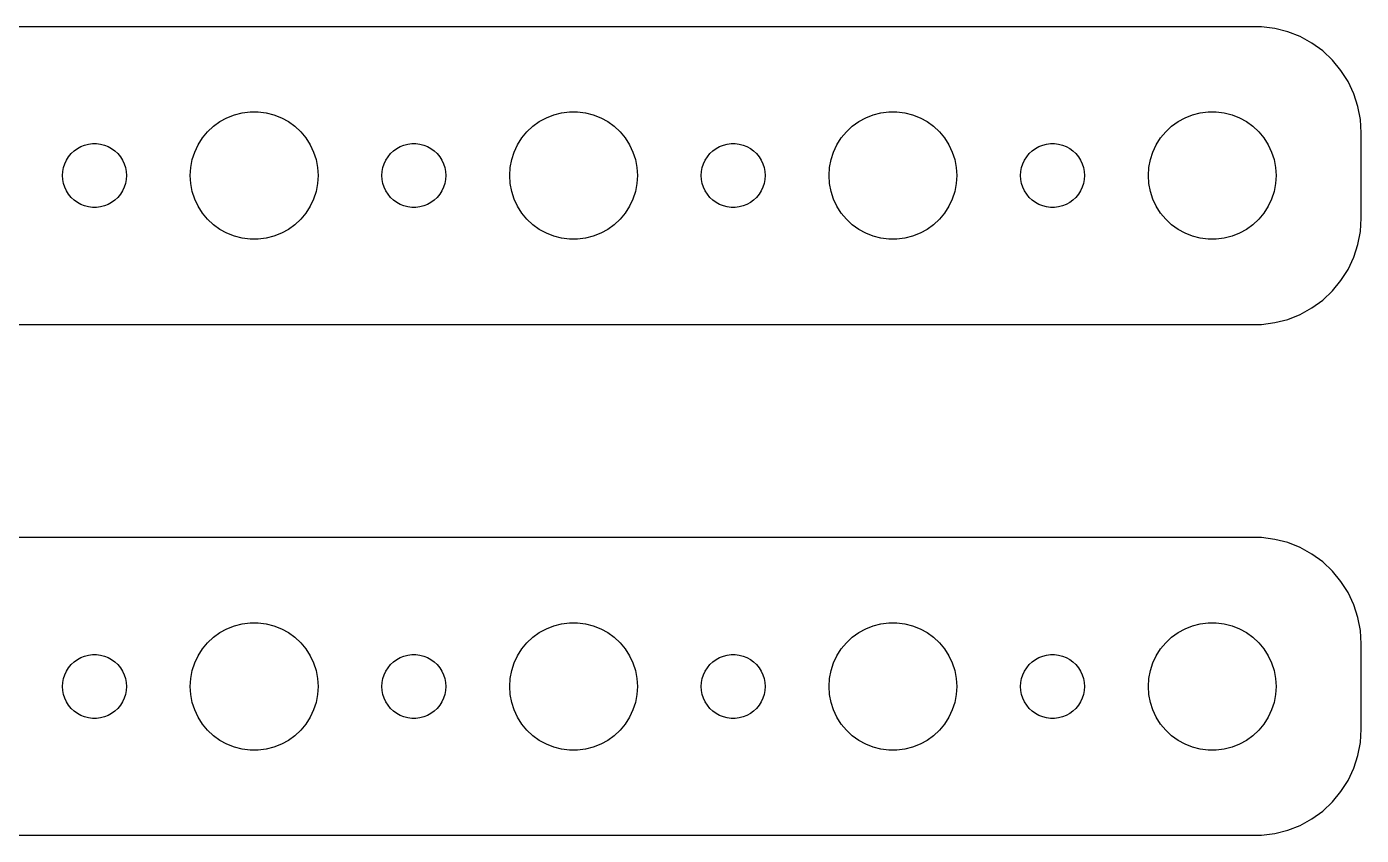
# Model space of a CAD drawing. Header units: metres. Extents: x -254 to 254, y 41 to 79.
# Drawn here: x 191.8 to 254.5, y 41 to 79 of the extents above; entities that cross this region are included whole.
import ezdxf

# ---------------------------------------------------------------- set-up
doc = ezdxf.new("R2010")
doc.units = ezdxf.units.M

msp = doc.modelspace()

# ---------------------------------------------------------------- linework, layer by layer
for p, q in [((249.814, 78.9901), (-249.814, 78.9901)), ((250.437, 78.9114), (249.814, 78.9901)), ((251.045, 78.7553), (250.437, 78.9114)), ((251.629, 78.5241), (251.045, 78.7553)), ((252.179, 78.2216), (251.629, 78.5241)), ((252.687, 77.8526), (252.179, 78.2216)), ((253.145, 77.4227), (252.687, 77.8526)), ((253.545, 76.9389), (253.145, 77.4227)), ((253.882, 76.4088), (253.545, 76.9389)), ((254.149, 75.8406), (253.882, 76.4088)), ((254.343, 75.2434), (254.149, 75.8406)), ((254.461, 74.6267), (254.343, 75.2434)), ((200.893, 74.533), (201.223, 74.7145)), ((201.223, 74.7145), (201.573, 74.8532)), ((201.573, 74.8532), (201.938, 74.9469)), ((201.938, 74.9469), (202.312, 74.9941)), ((202.312, 74.9941), (202.688, 74.9941)), ((202.688, 74.9941), (203.062, 74.9469)), ((203.062, 74.9469), (203.427, 74.8532)), ((203.427, 74.8532), (203.777, 74.7145)), ((203.777, 74.7145), (204.107, 74.533)), ((215.893, 74.533), (216.223, 74.7145)), ((216.223, 74.7145), (216.573, 74.8532)), ((216.573, 74.8532), (216.938, 74.9469)), ((216.938, 74.9469), (217.312, 74.9941)), ((217.312, 74.9941), (217.688, 74.9941)), ((217.688, 74.9941), (218.062, 74.9469)), ((218.062, 74.9469), (218.427, 74.8532)), ((218.427, 74.8532), (218.777, 74.7145)), ((218.777, 74.7145), (219.107, 74.533)), ((230.893, 74.533), (231.223, 74.7145)), ((231.223, 74.7145), (231.573, 74.8532)), ((231.573, 74.8532), (231.938, 74.9469)), ((231.938, 74.9469), (232.312, 74.9941)), ((232.312, 74.9941), (232.688, 74.9941)), ((232.688, 74.9941), (233.062, 74.9469)), ((233.062, 74.9469), (233.427, 74.8532)), ((233.427, 74.8532), (233.777, 74.7145)), ((233.777, 74.7145), (234.107, 74.533)), ((245.893, 74.533), (246.223, 74.7145)), ((246.223, 74.7145), (246.573, 74.8532)), ((246.573, 74.8532), (246.938, 74.9469)), ((246.938, 74.9469), (247.312, 74.9941)), ((247.312, 74.9941), (247.688, 74.9941)), ((247.688, 74.9941), (248.062, 74.9469)), ((248.062, 74.9469), (248.427, 74.8532)), ((248.427, 74.8532), (248.777, 74.7145)), ((248.777, 74.7145), (249.107, 74.533)), ((254.5, 74), (254.461, 74.6267)), ((200.073, 73.7634), (200.313, 74.0536)), ((200.313, 74.0536), (200.588, 74.3115)), ((200.588, 74.3115), (200.893, 74.533)), ((204.107, 74.533), (204.412, 74.3115)), ((204.412, 74.3115), (204.687, 74.0536)), ((204.687, 74.0536), (204.927, 73.7634)), ((215.073, 73.7634), (215.313, 74.0536)), ((215.313, 74.0536), (215.588, 74.3115)), ((215.588, 74.3115), (215.893, 74.533)), ((219.107, 74.533), (219.412, 74.3115)), ((219.412, 74.3115), (219.687, 74.0536)), ((219.687, 74.0536), (219.927, 73.7634)), ((230.073, 73.7634), (230.313, 74.0536)), ((230.313, 74.0536), (230.588, 74.3115)), ((230.588, 74.3115), (230.893, 74.533)), ((234.107, 74.533), (234.412, 74.3115)), ((234.412, 74.3115), (234.687, 74.0536)), ((234.687, 74.0536), (234.927, 73.7634)), ((245.073, 73.7634), (245.313, 74.0536)), ((245.313, 74.0536), (245.588, 74.3115)), ((245.588, 74.3115), (245.893, 74.533)), ((249.107, 74.533), (249.412, 74.3115)), ((249.412, 74.3115), (249.687, 74.0536)), ((249.687, 74.0536), (249.927, 73.7634)), ((254.5, 70), (254.5, 74)), ((194.196, 73.2665), (194.361, 73.3572)), ((194.361, 73.3572), (194.536, 73.4266)), ((194.536, 73.4266), (194.719, 73.4734)), ((194.719, 73.4734), (194.906, 73.497)), ((194.906, 73.497), (195.094, 73.497)), ((195.094, 73.497), (195.281, 73.4734)), ((195.281, 73.4734), (195.464, 73.4266)), ((195.464, 73.4266), (195.639, 73.3572)), ((195.639, 73.3572), (195.804, 73.2665)), ((199.711, 73.1044), (199.871, 73.4453)), ((199.871, 73.4453), (200.073, 73.7634)), ((204.927, 73.7634), (205.129, 73.4453)), ((205.129, 73.4453), (205.289, 73.1044)), ((209.196, 73.2665), (209.361, 73.3572)), ((209.361, 73.3572), (209.536, 73.4266)), ((209.536, 73.4266), (209.719, 73.4734)), ((209.719, 73.4734), (209.906, 73.497)), ((209.906, 73.497), (210.094, 73.497)), ((210.094, 73.497), (210.281, 73.4734)), ((210.281, 73.4734), (210.464, 73.4266)), ((210.464, 73.4266), (210.639, 73.3572)), ((210.639, 73.3572), (210.804, 73.2665)), ((214.711, 73.1044), (214.871, 73.4453)), ((214.871, 73.4453), (215.073, 73.7634)), ((219.927, 73.7634), (220.129, 73.4453)), ((220.129, 73.4453), (220.289, 73.1044)), ((224.196, 73.2665), (224.361, 73.3572)), ((224.361, 73.3572), (224.536, 73.4266)), ((224.536, 73.4266), (224.719, 73.4734)), ((224.719, 73.4734), (224.906, 73.497)), ((224.906, 73.497), (225.094, 73.497)), ((225.094, 73.497), (225.281, 73.4734)), ((225.281, 73.4734), (225.464, 73.4266)), ((225.464, 73.4266), (225.639, 73.3572)), ((225.639, 73.3572), (225.804, 73.2665)), ((229.711, 73.1044), (229.871, 73.4453)), ((229.871, 73.4453), (230.073, 73.7634)), ((234.927, 73.7634), (235.129, 73.4453)), ((235.129, 73.4453), (235.289, 73.1044)), ((239.196, 73.2665), (239.361, 73.3572)), ((239.361, 73.3572), (239.536, 73.4266)), ((239.536, 73.4266), (239.719, 73.4734)), ((239.719, 73.4734), (239.906, 73.497)), ((239.906, 73.497), (240.094, 73.497)), ((240.094, 73.497), (240.281, 73.4734)), ((240.281, 73.4734), (240.464, 73.4266)), ((240.464, 73.4266), (240.639, 73.3572)), ((240.639, 73.3572), (240.804, 73.2665)), ((244.711, 73.1044), (244.871, 73.4453)), ((244.871, 73.4453), (245.073, 73.7634)), ((249.927, 73.7634), (250.129, 73.4453)), ((250.129, 73.4453), (250.289, 73.1044)), ((193.605, 72.5522), (193.686, 72.7226)), ((193.686, 72.7226), (193.786, 72.8817)), ((193.786, 72.8817), (193.907, 73.0268)), ((193.907, 73.0268), (194.044, 73.1558)), ((194.044, 73.1558), (194.196, 73.2665)), ((195.804, 73.2665), (195.956, 73.1558)), ((195.956, 73.1558), (196.093, 73.0268)), ((196.093, 73.0268), (196.214, 72.8817)), ((196.214, 72.8817), (196.314, 72.7226)), ((196.314, 72.7226), (196.395, 72.5522)), ((199.524, 72.376), (199.594, 72.7461)), ((199.594, 72.7461), (199.711, 73.1044)), ((205.289, 73.1044), (205.406, 72.7461)), ((205.406, 72.7461), (205.476, 72.376)), ((208.605, 72.5522), (208.686, 72.7226)), ((208.686, 72.7226), (208.786, 72.8817)), ((208.786, 72.8817), (208.907, 73.0268)), ((208.907, 73.0268), (209.044, 73.1558)), ((209.044, 73.1558), (209.196, 73.2665)), ((210.804, 73.2665), (210.956, 73.1558)), ((210.956, 73.1558), (211.093, 73.0268)), ((211.093, 73.0268), (211.214, 72.8817)), ((211.214, 72.8817), (211.314, 72.7226)), ((211.314, 72.7226), (211.395, 72.5522)), ((214.524, 72.376), (214.594, 72.7461)), ((214.594, 72.7461), (214.711, 73.1044)), ((220.289, 73.1044), (220.406, 72.7461)), ((220.406, 72.7461), (220.476, 72.376)), ((223.605, 72.5522), (223.686, 72.7226)), ((223.686, 72.7226), (223.786, 72.8817)), ((223.786, 72.8817), (223.907, 73.0268)), ((223.907, 73.0268), (224.044, 73.1558)), ((224.044, 73.1558), (224.196, 73.2665)), ((225.804, 73.2665), (225.956, 73.1558)), ((225.956, 73.1558), (226.093, 73.0268)), ((226.093, 73.0268), (226.214, 72.8817)), ((226.214, 72.8817), (226.314, 72.7226)), ((226.314, 72.7226), (226.395, 72.5522)), ((229.524, 72.376), (229.594, 72.7461)), ((229.594, 72.7461), (229.711, 73.1044)), ((235.289, 73.1044), (235.406, 72.7461)), ((235.406, 72.7461), (235.476, 72.376)), ((238.605, 72.5522), (238.686, 72.7226)), ((238.686, 72.7226), (238.786, 72.8817)), ((238.786, 72.8817), (238.907, 73.0268)), ((238.907, 73.0268), (239.044, 73.1558)), ((239.044, 73.1558), (239.196, 73.2665)), ((240.804, 73.2665), (240.956, 73.1558)), ((240.956, 73.1558), (241.093, 73.0268)), ((241.093, 73.0268), (241.214, 72.8817)), ((241.214, 72.8817), (241.314, 72.7226)), ((241.314, 72.7226), (241.395, 72.5522)), ((244.524, 72.376), (244.594, 72.7461)), ((244.594, 72.7461), (244.711, 73.1044)), ((250.289, 73.1044), (250.406, 72.7461)), ((250.406, 72.7461), (250.476, 72.376)), ((193.5, 72), (193.512, 72.188)), ((193.512, 72.188), (193.547, 72.373)), ((193.547, 72.373), (193.605, 72.5522)), ((196.395, 72.5522), (196.453, 72.373)), ((196.453, 72.373), (196.488, 72.188)), ((196.488, 72.188), (196.5, 72)), ((199.5, 72), (199.524, 72.376)), ((205.476, 72.376), (205.5, 72)), ((208.5, 72), (208.512, 72.188)), ((208.512, 72.188), (208.547, 72.373)), ((208.547, 72.373), (208.605, 72.5522)), ((211.395, 72.5522), (211.453, 72.373)), ((211.453, 72.373), (211.488, 72.188)), ((211.488, 72.188), (211.5, 72)), ((214.5, 72), (214.524, 72.376)), ((220.476, 72.376), (220.5, 72)), ((223.5, 72), (223.512, 72.188)), ((223.512, 72.188), (223.547, 72.373)), ((223.547, 72.373), (223.605, 72.5522)), ((226.395, 72.5522), (226.453, 72.373)), ((226.453, 72.373), (226.488, 72.188)), ((226.488, 72.188), (226.5, 72)), ((229.5, 72), (229.524, 72.376)), ((235.476, 72.376), (235.5, 72)), ((238.5, 72), (238.512, 72.188)), ((238.512, 72.188), (238.547, 72.373)), ((238.547, 72.373), (238.605, 72.5522)), ((241.395, 72.5522), (241.453, 72.373)), ((241.453, 72.373), (241.488, 72.188)), ((241.488, 72.188), (241.5, 72)), ((244.5, 72), (244.524, 72.376)), ((250.476, 72.376), (250.5, 72)), ((193.512, 71.812), (193.5, 72)), ((193.547, 71.627), (193.512, 71.812)), ((193.605, 71.4478), (193.547, 71.627)), ((196.453, 71.627), (196.395, 71.4478)), ((196.488, 71.812), (196.453, 71.627)), ((196.5, 72), (196.488, 71.812)), ((199.524, 71.624), (199.5, 72)), ((199.594, 71.2539), (199.524, 71.624)), ((205.476, 71.624), (205.406, 71.2539)), ((205.5, 72), (205.476, 71.624)), ((208.512, 71.812), (208.5, 72)), ((208.547, 71.627), (208.512, 71.812)), ((208.605, 71.4478), (208.547, 71.627)), ((211.453, 71.627), (211.395, 71.4478)), ((211.488, 71.812), (211.453, 71.627)), ((211.5, 72), (211.488, 71.812)), ((214.524, 71.624), (214.5, 72)), ((214.594, 71.2539), (214.524, 71.624)), ((220.476, 71.624), (220.406, 71.2539)), ((220.5, 72), (220.476, 71.624)), ((223.512, 71.812), (223.5, 72)), ((223.547, 71.627), (223.512, 71.812)), ((223.605, 71.4478), (223.547, 71.627)), ((226.453, 71.627), (226.395, 71.4478)), ((226.488, 71.812), (226.453, 71.627)), ((226.5, 72), (226.488, 71.812)), ((229.524, 71.624), (229.5, 72)), ((229.594, 71.2539), (229.524, 71.624)), ((235.476, 71.624), (235.406, 71.2539)), ((235.5, 72), (235.476, 71.624)), ((238.512, 71.812), (238.5, 72)), ((238.547, 71.627), (238.512, 71.812)), ((238.605, 71.4478), (238.547, 71.627)), ((241.453, 71.627), (241.395, 71.4478)), ((241.488, 71.812), (241.453, 71.627)), ((241.5, 72), (241.488, 71.812)), ((244.524, 71.624), (244.5, 72)), ((244.594, 71.2539), (244.524, 71.624)), ((250.476, 71.624), (250.406, 71.2539)), ((250.5, 72), (250.476, 71.624)), ((193.686, 71.2774), (193.605, 71.4478)), ((193.786, 71.1183), (193.686, 71.2774)), ((193.907, 70.9732), (193.786, 71.1183)), ((194.044, 70.8442), (193.907, 70.9732)), ((194.196, 70.7335), (194.044, 70.8442)), ((195.956, 70.8442), (195.804, 70.7335)), ((196.093, 70.9732), (195.956, 70.8442)), ((196.214, 71.1183), (196.093, 70.9732)), ((196.314, 71.2774), (196.214, 71.1183)), ((196.395, 71.4478), (196.314, 71.2774)), ((199.711, 70.8956), (199.594, 71.2539)), ((199.871, 70.5547), (199.711, 70.8956)), ((205.289, 70.8956), (205.129, 70.5547)), ((205.406, 71.2539), (205.289, 70.8956)), ((208.686, 71.2774), (208.605, 71.4478)), ((208.786, 71.1183), (208.686, 71.2774)), ((208.907, 70.9732), (208.786, 71.1183)), ((209.044, 70.8442), (208.907, 70.9732)), ((209.196, 70.7335), (209.044, 70.8442)), ((210.956, 70.8442), (210.804, 70.7335)), ((211.093, 70.9732), (210.956, 70.8442)), ((211.214, 71.1183), (211.093, 70.9732)), ((211.314, 71.2774), (211.214, 71.1183)), ((211.395, 71.4478), (211.314, 71.2774)), ((214.711, 70.8956), (214.594, 71.2539)), ((214.871, 70.5547), (214.711, 70.8956)), ((220.289, 70.8956), (220.129, 70.5547)), ((220.406, 71.2539), (220.289, 70.8956)), ((223.686, 71.2774), (223.605, 71.4478)), ((223.786, 71.1183), (223.686, 71.2774)), ((223.907, 70.9732), (223.786, 71.1183)), ((224.044, 70.8442), (223.907, 70.9732)), ((224.196, 70.7335), (224.044, 70.8442)), ((225.956, 70.8442), (225.804, 70.7335)), ((226.093, 70.9732), (225.956, 70.8442)), ((226.214, 71.1183), (226.093, 70.9732)), ((226.314, 71.2774), (226.214, 71.1183)), ((226.395, 71.4478), (226.314, 71.2774)), ((229.711, 70.8956), (229.594, 71.2539)), ((229.871, 70.5547), (229.711, 70.8956)), ((235.289, 70.8956), (235.129, 70.5547)), ((235.406, 71.2539), (235.289, 70.8956)), ((238.686, 71.2774), (238.605, 71.4478)), ((238.786, 71.1183), (238.686, 71.2774)), ((238.907, 70.9732), (238.786, 71.1183)), ((239.044, 70.8442), (238.907, 70.9732)), ((239.196, 70.7335), (239.044, 70.8442)), ((240.956, 70.8442), (240.804, 70.7335)), ((241.093, 70.9732), (240.956, 70.8442)), ((241.214, 71.1183), (241.093, 70.9732)), ((241.314, 71.2774), (241.214, 71.1183)), ((241.395, 71.4478), (241.314, 71.2774)), ((244.711, 70.8956), (244.594, 71.2539)), ((244.871, 70.5547), (244.711, 70.8956)), ((250.289, 70.8956), (250.129, 70.5547)), ((250.406, 71.2539), (250.289, 70.8956)), ((194.361, 70.6428), (194.196, 70.7335)), ((194.536, 70.5734), (194.361, 70.6428)), ((194.719, 70.5266), (194.536, 70.5734)), ((194.906, 70.503), (194.719, 70.5266)), ((195.094, 70.503), (194.906, 70.503)), ((195.281, 70.5266), (195.094, 70.503)), ((195.464, 70.5734), (195.281, 70.5266)), ((195.639, 70.6428), (195.464, 70.5734)), ((195.804, 70.7335), (195.639, 70.6428)), ((200.073, 70.2366), (199.871, 70.5547)), ((200.313, 69.9464), (200.073, 70.2366)), ((204.927, 70.2366), (204.687, 69.9464)), ((205.129, 70.5547), (204.927, 70.2366)), ((209.361, 70.6428), (209.196, 70.7335)), ((209.536, 70.5734), (209.361, 70.6428)), ((209.719, 70.5266), (209.536, 70.5734)), ((209.906, 70.503), (209.719, 70.5266)), ((210.094, 70.503), (209.906, 70.503)), ((210.281, 70.5266), (210.094, 70.503)), ((210.464, 70.5734), (210.281, 70.5266)), ((210.639, 70.6428), (210.464, 70.5734)), ((210.804, 70.7335), (210.639, 70.6428)), ((215.073, 70.2366), (214.871, 70.5547)), ((215.313, 69.9464), (215.073, 70.2366)), ((219.927, 70.2366), (219.687, 69.9464)), ((220.129, 70.5547), (219.927, 70.2366)), ((224.361, 70.6428), (224.196, 70.7335)), ((224.536, 70.5734), (224.361, 70.6428)), ((224.719, 70.5266), (224.536, 70.5734)), ((224.906, 70.503), (224.719, 70.5266)), ((225.094, 70.503), (224.906, 70.503)), ((225.281, 70.5266), (225.094, 70.503)), ((225.464, 70.5734), (225.281, 70.5266)), ((225.639, 70.6428), (225.464, 70.5734)), ((225.804, 70.7335), (225.639, 70.6428)), ((230.073, 70.2366), (229.871, 70.5547)), ((230.313, 69.9464), (230.073, 70.2366)), ((234.927, 70.2366), (234.687, 69.9464)), ((235.129, 70.5547), (234.927, 70.2366)), ((239.361, 70.6428), (239.196, 70.7335)), ((239.536, 70.5734), (239.361, 70.6428)), ((239.719, 70.5266), (239.536, 70.5734)), ((239.906, 70.503), (239.719, 70.5266)), ((240.094, 70.503), (239.906, 70.503)), ((240.281, 70.5266), (240.094, 70.503)), ((240.464, 70.5734), (240.281, 70.5266)), ((240.639, 70.6428), (240.464, 70.5734)), ((240.804, 70.7335), (240.639, 70.6428)), ((245.073, 70.2366), (244.871, 70.5547)), ((245.313, 69.9464), (245.073, 70.2366)), ((249.927, 70.2366), (249.687, 69.9464)), ((250.129, 70.5547), (249.927, 70.2366)), ((200.588, 69.6885), (200.313, 69.9464)), ((200.893, 69.467), (200.588, 69.6885)), ((204.412, 69.6885), (204.107, 69.467)), ((204.687, 69.9464), (204.412, 69.6885)), ((215.588, 69.6885), (215.313, 69.9464)), ((215.893, 69.467), (215.588, 69.6885)), ((219.412, 69.6885), (219.107, 69.467)), ((219.687, 69.9464), (219.412, 69.6885)), ((230.588, 69.6885), (230.313, 69.9464)), ((230.893, 69.467), (230.588, 69.6885)), ((234.412, 69.6885), (234.107, 69.467)), ((234.687, 69.9464), (234.412, 69.6885)), ((245.588, 69.6885), (245.313, 69.9464)), ((245.893, 69.467), (245.588, 69.6885)), ((249.412, 69.6885), (249.107, 69.467)), ((249.687, 69.9464), (249.412, 69.6885)), ((254.461, 69.3733), (254.5, 70)), ((201.223, 69.2855), (200.893, 69.467)), ((201.573, 69.1468), (201.223, 69.2855)), ((201.938, 69.0531), (201.573, 69.1468)), ((202.312, 69.0059), (201.938, 69.0531)), ((202.688, 69.0059), (202.312, 69.0059)), ((203.062, 69.0531), (202.688, 69.0059)), ((203.427, 69.1468), (203.062, 69.0531)), ((203.777, 69.2855), (203.427, 69.1468)), ((204.107, 69.467), (203.777, 69.2855)), ((216.223, 69.2855), (215.893, 69.467)), ((216.573, 69.1468), (216.223, 69.2855)), ((216.938, 69.0531), (216.573, 69.1468)), ((217.312, 69.0059), (216.938, 69.0531)), ((217.688, 69.0059), (217.312, 69.0059)), ((218.062, 69.0531), (217.688, 69.0059)), ((218.427, 69.1468), (218.062, 69.0531)), ((218.777, 69.2855), (218.427, 69.1468)), ((219.107, 69.467), (218.777, 69.2855)), ((231.223, 69.2855), (230.893, 69.467)), ((231.573, 69.1468), (231.223, 69.2855)), ((231.938, 69.0531), (231.573, 69.1468)), ((232.312, 69.0059), (231.938, 69.0531)), ((232.688, 69.0059), (232.312, 69.0059)), ((233.062, 69.0531), (232.688, 69.0059)), ((233.427, 69.1468), (233.062, 69.0531)), ((233.777, 69.2855), (233.427, 69.1468)), ((234.107, 69.467), (233.777, 69.2855)), ((246.223, 69.2855), (245.893, 69.467)), ((246.573, 69.1468), (246.223, 69.2855)), ((246.938, 69.0531), (246.573, 69.1468)), ((247.312, 69.0059), (246.938, 69.0531)), ((247.688, 69.0059), (247.312, 69.0059)), ((248.062, 69.0531), (247.688, 69.0059)), ((248.427, 69.1468), (248.062, 69.0531)), ((248.777, 69.2855), (248.427, 69.1468)), ((249.107, 69.467), (248.777, 69.2855)), ((254.343, 68.7566), (254.461, 69.3733)), ((254.149, 68.1594), (254.343, 68.7566)), ((253.882, 67.5912), (254.149, 68.1594)), ((253.545, 67.0611), (253.882, 67.5912)), ((252.687, 66.1474), (253.145, 66.5773)), ((253.145, 66.5773), (253.545, 67.0611)), ((252.179, 65.7784), (252.687, 66.1474)), ((250.437, 65.0886), (251.045, 65.2447)), ((251.045, 65.2447), (251.629, 65.4759)), ((251.629, 65.4759), (252.179, 65.7784)), ((-249.814, 65.0099), (249.814, 65.0099)), ((249.814, 65.0099), (250.437, 65.0886)), ((249.814, 54.9901), (-249.814, 54.9901)), ((250.437, 54.9114), (249.814, 54.9901)), ((251.045, 54.7553), (250.437, 54.9114)), ((251.629, 54.5241), (251.045, 54.7553)), ((252.179, 54.2216), (251.629, 54.5241)), ((252.687, 53.8526), (252.179, 54.2216)), ((253.145, 53.4227), (252.687, 53.8526)), ((253.545, 52.9389), (253.145, 53.4227)), ((253.882, 52.4088), (253.545, 52.9389)), ((254.149, 51.8406), (253.882, 52.4088)), ((254.343, 51.2434), (254.149, 51.8406)), ((201.223, 50.7145), (201.573, 50.8532)), ((201.573, 50.8532), (201.938, 50.9469)), ((201.938, 50.9469), (202.312, 50.9941)), ((202.312, 50.9941), (202.688, 50.9941)), ((202.688, 50.9941), (203.062, 50.9469)), ((203.062, 50.9469), (203.427, 50.8532)), ((203.427, 50.8532), (203.777, 50.7145)), ((216.223, 50.7145), (216.573, 50.8532)), ((216.573, 50.8532), (216.938, 50.9469)), ((216.938, 50.9469), (217.312, 50.9941)), ((217.312, 50.9941), (217.688, 50.9941)), ((217.688, 50.9941), (218.062, 50.9469)), ((218.062, 50.9469), (218.427, 50.8532)), ((218.427, 50.8532), (218.777, 50.7145)), ((231.223, 50.7145), (231.573, 50.8532)), ((231.573, 50.8532), (231.938, 50.9469)), ((231.938, 50.9469), (232.312, 50.9941)), ((232.312, 50.9941), (232.688, 50.9941)), ((232.688, 50.9941), (233.062, 50.9469)), ((233.062, 50.9469), (233.427, 50.8532)), ((233.427, 50.8532), (233.777, 50.7145)), ((246.223, 50.7145), (246.573, 50.8532)), ((246.573, 50.8532), (246.938, 50.9469)), ((246.938, 50.9469), (247.312, 50.9941)), ((247.312, 50.9941), (247.688, 50.9941)), ((247.688, 50.9941), (248.062, 50.9469)), ((248.062, 50.9469), (248.427, 50.8532)), ((248.427, 50.8532), (248.777, 50.7145)), ((254.461, 50.6267), (254.343, 51.2434)), ((200.313, 50.0536), (200.588, 50.3115)), ((200.588, 50.3115), (200.893, 50.533)), ((200.893, 50.533), (201.223, 50.7145)), ((203.777, 50.7145), (204.107, 50.533)), ((204.107, 50.533), (204.412, 50.3115)), ((204.412, 50.3115), (204.687, 50.0536)), ((215.313, 50.0536), (215.588, 50.3115)), ((215.588, 50.3115), (215.893, 50.533)), ((215.893, 50.533), (216.223, 50.7145)), ((218.777, 50.7145), (219.107, 50.533)), ((219.107, 50.533), (219.412, 50.3115)), ((219.412, 50.3115), (219.687, 50.0536)), ((230.313, 50.0536), (230.588, 50.3115)), ((230.588, 50.3115), (230.893, 50.533)), ((230.893, 50.533), (231.223, 50.7145)), ((233.777, 50.7145), (234.107, 50.533)), ((234.107, 50.533), (234.412, 50.3115)), ((234.412, 50.3115), (234.687, 50.0536)), ((245.313, 50.0536), (245.588, 50.3115)), ((245.588, 50.3115), (245.893, 50.533)), ((245.893, 50.533), (246.223, 50.7145)), ((248.777, 50.7145), (249.107, 50.533)), ((249.107, 50.533), (249.412, 50.3115)), ((249.412, 50.3115), (249.687, 50.0536)), ((254.5, 50), (254.461, 50.6267)), ((199.871, 49.4453), (200.073, 49.7634)), ((200.073, 49.7634), (200.313, 50.0536)), ((204.687, 50.0536), (204.927, 49.7634)), ((204.927, 49.7634), (205.129, 49.4453)), ((214.871, 49.4453), (215.073, 49.7634)), ((215.073, 49.7634), (215.313, 50.0536)), ((219.687, 50.0536), (219.927, 49.7634)), ((219.927, 49.7634), (220.129, 49.4453)), ((229.871, 49.4453), (230.073, 49.7634)), ((230.073, 49.7634), (230.313, 50.0536)), ((234.687, 50.0536), (234.927, 49.7634)), ((234.927, 49.7634), (235.129, 49.4453)), ((244.871, 49.4453), (245.073, 49.7634)), ((245.073, 49.7634), (245.313, 50.0536)), ((249.687, 50.0536), (249.927, 49.7634)), ((249.927, 49.7634), (250.129, 49.4453)), ((254.5, 46), (254.5, 50)), ((193.786, 48.8817), (193.907, 49.0268)), ((193.907, 49.0268), (194.044, 49.1558)), ((194.044, 49.1558), (194.196, 49.2665)), ((194.196, 49.2665), (194.361, 49.3572)), ((194.361, 49.3572), (194.536, 49.4266)), ((194.536, 49.4266), (194.719, 49.4734)), ((194.719, 49.4734), (194.906, 49.497)), ((194.906, 49.497), (195.094, 49.497)), ((195.094, 49.497), (195.281, 49.4734)), ((195.281, 49.4734), (195.464, 49.4266)), ((195.464, 49.4266), (195.639, 49.3572)), ((195.639, 49.3572), (195.804, 49.2665)), ((195.804, 49.2665), (195.956, 49.1558)), ((195.956, 49.1558), (196.093, 49.0268)), ((196.093, 49.0268), (196.214, 48.8817)), ((199.594, 48.7461), (199.711, 49.1044)), ((199.711, 49.1044), (199.871, 49.4453)), ((205.129, 49.4453), (205.289, 49.1044)), ((205.289, 49.1044), (205.406, 48.7461)), ((208.786, 48.8817), (208.907, 49.0268)), ((208.907, 49.0268), (209.044, 49.1558)), ((209.044, 49.1558), (209.196, 49.2665)), ((209.196, 49.2665), (209.361, 49.3572)), ((209.361, 49.3572), (209.536, 49.4266)), ((209.536, 49.4266), (209.719, 49.4734)), ((209.719, 49.4734), (209.906, 49.497)), ((209.906, 49.497), (210.094, 49.497)), ((210.094, 49.497), (210.281, 49.4734)), ((210.281, 49.4734), (210.464, 49.4266)), ((210.464, 49.4266), (210.639, 49.3572)), ((210.639, 49.3572), (210.804, 49.2665)), ((210.804, 49.2665), (210.956, 49.1558)), ((210.956, 49.1558), (211.093, 49.0268)), ((211.093, 49.0268), (211.214, 48.8817)), ((214.594, 48.7461), (214.711, 49.1044)), ((214.711, 49.1044), (214.871, 49.4453)), ((220.129, 49.4453), (220.289, 49.1044)), ((220.289, 49.1044), (220.406, 48.7461)), ((223.786, 48.8817), (223.907, 49.0268)), ((223.907, 49.0268), (224.044, 49.1558)), ((224.044, 49.1558), (224.196, 49.2665)), ((224.196, 49.2665), (224.361, 49.3572)), ((224.361, 49.3572), (224.536, 49.4266)), ((224.536, 49.4266), (224.719, 49.4734)), ((224.719, 49.4734), (224.906, 49.497)), ((224.906, 49.497), (225.094, 49.497)), ((225.094, 49.497), (225.281, 49.4734)), ((225.281, 49.4734), (225.464, 49.4266)), ((225.464, 49.4266), (225.639, 49.3572)), ((225.639, 49.3572), (225.804, 49.2665)), ((225.804, 49.2665), (225.956, 49.1558)), ((225.956, 49.1558), (226.093, 49.0268)), ((226.093, 49.0268), (226.214, 48.8817)), ((229.594, 48.7461), (229.711, 49.1044)), ((229.711, 49.1044), (229.871, 49.4453)), ((235.129, 49.4453), (235.289, 49.1044)), ((235.289, 49.1044), (235.406, 48.7461)), ((238.786, 48.8817), (238.907, 49.0268)), ((238.907, 49.0268), (239.044, 49.1558)), ((239.044, 49.1558), (239.196, 49.2665)), ((239.196, 49.2665), (239.361, 49.3572)), ((239.361, 49.3572), (239.536, 49.4266)), ((239.536, 49.4266), (239.719, 49.4734)), ((239.719, 49.4734), (239.906, 49.497)), ((239.906, 49.497), (240.094, 49.497)), ((240.094, 49.497), (240.281, 49.4734)), ((240.281, 49.4734), (240.464, 49.4266)), ((240.464, 49.4266), (240.639, 49.3572)), ((240.639, 49.3572), (240.804, 49.2665)), ((240.804, 49.2665), (240.956, 49.1558)), ((240.956, 49.1558), (241.093, 49.0268)), ((241.093, 49.0268), (241.214, 48.8817)), ((244.594, 48.7461), (244.711, 49.1044)), ((244.711, 49.1044), (244.871, 49.4453)), ((250.129, 49.4453), (250.289, 49.1044)), ((250.289, 49.1044), (250.406, 48.7461)), ((193.512, 48.188), (193.547, 48.373)), ((193.547, 48.373), (193.605, 48.5522)), ((193.605, 48.5522), (193.686, 48.7226)), ((193.686, 48.7226), (193.786, 48.8817)), ((196.214, 48.8817), (196.314, 48.7226)), ((196.314, 48.7226), (196.395, 48.5522)), ((196.395, 48.5522), (196.453, 48.373)), ((196.453, 48.373), (196.488, 48.188)), ((199.5, 48), (199.524, 48.376)), ((199.524, 48.376), (199.594, 48.7461)), ((205.406, 48.7461), (205.476, 48.376)), ((205.476, 48.376), (205.5, 48)), ((208.512, 48.188), (208.547, 48.373)), ((208.547, 48.373), (208.605, 48.5522)), ((208.605, 48.5522), (208.686, 48.7226)), ((208.686, 48.7226), (208.786, 48.8817)), ((211.214, 48.8817), (211.314, 48.7226)), ((211.314, 48.7226), (211.395, 48.5522)), ((211.395, 48.5522), (211.453, 48.373)), ((211.453, 48.373), (211.488, 48.188)), ((214.5, 48), (214.524, 48.376)), ((214.524, 48.376), (214.594, 48.7461)), ((220.406, 48.7461), (220.476, 48.376)), ((220.476, 48.376), (220.5, 48)), ((223.512, 48.188), (223.547, 48.373)), ((223.547, 48.373), (223.605, 48.5522)), ((223.605, 48.5522), (223.686, 48.7226)), ((223.686, 48.7226), (223.786, 48.8817)), ((226.214, 48.8817), (226.314, 48.7226)), ((226.314, 48.7226), (226.395, 48.5522)), ((226.395, 48.5522), (226.453, 48.373)), ((226.453, 48.373), (226.488, 48.188)), ((229.5, 48), (229.524, 48.376)), ((229.524, 48.376), (229.594, 48.7461)), ((235.406, 48.7461), (235.476, 48.376)), ((235.476, 48.376), (235.5, 48)), ((238.512, 48.188), (238.547, 48.373)), ((238.547, 48.373), (238.605, 48.5522)), ((238.605, 48.5522), (238.686, 48.7226)), ((238.686, 48.7226), (238.786, 48.8817)), ((241.214, 48.8817), (241.314, 48.7226)), ((241.314, 48.7226), (241.395, 48.5522)), ((241.395, 48.5522), (241.453, 48.373)), ((241.453, 48.373), (241.488, 48.188)), ((244.5, 48), (244.524, 48.376)), ((244.524, 48.376), (244.594, 48.7461)), ((250.406, 48.7461), (250.476, 48.376)), ((250.476, 48.376), (250.5, 48)), ((193.5, 48), (193.512, 48.188)), ((193.512, 47.812), (193.5, 48)), ((193.547, 47.627), (193.512, 47.812)), ((196.488, 47.812), (196.453, 47.627)), ((196.488, 48.188), (196.5, 48)), ((196.5, 48), (196.488, 47.812)), ((199.524, 47.624), (199.5, 48)), ((205.5, 48), (205.476, 47.624)), ((208.5, 48), (208.512, 48.188)), ((208.512, 47.812), (208.5, 48)), ((208.547, 47.627), (208.512, 47.812)), ((211.488, 47.812), (211.453, 47.627)), ((211.488, 48.188), (211.5, 48)), ((211.5, 48), (211.488, 47.812)), ((214.524, 47.624), (214.5, 48)), ((220.5, 48), (220.476, 47.624)), ((223.5, 48), (223.512, 48.188)), ((223.512, 47.812), (223.5, 48)), ((223.547, 47.627), (223.512, 47.812)), ((226.488, 47.812), (226.453, 47.627)), ((226.488, 48.188), (226.5, 48)), ((226.5, 48), (226.488, 47.812)), ((229.524, 47.624), (229.5, 48)), ((235.5, 48), (235.476, 47.624)), ((238.5, 48), (238.512, 48.188)), ((238.512, 47.812), (238.5, 48)), ((238.547, 47.627), (238.512, 47.812)), ((241.488, 47.812), (241.453, 47.627)), ((241.488, 48.188), (241.5, 48)), ((241.5, 48), (241.488, 47.812)), ((244.524, 47.624), (244.5, 48)), ((250.5, 48), (250.476, 47.624)), ((193.605, 47.4478), (193.547, 47.627)), ((193.686, 47.2774), (193.605, 47.4478)), ((193.786, 47.1183), (193.686, 47.2774)), ((193.907, 46.9732), (193.786, 47.1183)), ((196.214, 47.1183), (196.093, 46.9732)), ((196.314, 47.2774), (196.214, 47.1183)), ((196.395, 47.4478), (196.314, 47.2774)), ((196.453, 47.627), (196.395, 47.4478)), ((199.594, 47.2539), (199.524, 47.624)), ((199.711, 46.8956), (199.594, 47.2539)), ((205.406, 47.2539), (205.289, 46.8956)), ((205.476, 47.624), (205.406, 47.2539)), ((208.605, 47.4478), (208.547, 47.627)), ((208.686, 47.2774), (208.605, 47.4478)), ((208.786, 47.1183), (208.686, 47.2774)), ((208.907, 46.9732), (208.786, 47.1183)), ((211.214, 47.1183), (211.093, 46.9732)), ((211.314, 47.2774), (211.214, 47.1183)), ((211.395, 47.4478), (211.314, 47.2774)), ((211.453, 47.627), (211.395, 47.4478)), ((214.594, 47.2539), (214.524, 47.624)), ((214.711, 46.8956), (214.594, 47.2539)), ((220.406, 47.2539), (220.289, 46.8956)), ((220.476, 47.624), (220.406, 47.2539)), ((223.605, 47.4478), (223.547, 47.627)), ((223.686, 47.2774), (223.605, 47.4478)), ((223.786, 47.1183), (223.686, 47.2774)), ((223.907, 46.9732), (223.786, 47.1183)), ((226.214, 47.1183), (226.093, 46.9732)), ((226.314, 47.2774), (226.214, 47.1183)), ((226.395, 47.4478), (226.314, 47.2774)), ((226.453, 47.627), (226.395, 47.4478)), ((229.594, 47.2539), (229.524, 47.624)), ((229.711, 46.8956), (229.594, 47.2539)), ((235.406, 47.2539), (235.289, 46.8956)), ((235.476, 47.624), (235.406, 47.2539)), ((238.605, 47.4478), (238.547, 47.627)), ((238.686, 47.2774), (238.605, 47.4478)), ((238.786, 47.1183), (238.686, 47.2774)), ((238.907, 46.9732), (238.786, 47.1183)), ((241.214, 47.1183), (241.093, 46.9732)), ((241.314, 47.2774), (241.214, 47.1183)), ((241.395, 47.4478), (241.314, 47.2774)), ((241.453, 47.627), (241.395, 47.4478)), ((244.594, 47.2539), (244.524, 47.624)), ((244.711, 46.8956), (244.594, 47.2539)), ((250.406, 47.2539), (250.289, 46.8956)), ((250.476, 47.624), (250.406, 47.2539)), ((194.044, 46.8442), (193.907, 46.9732)), ((194.196, 46.7335), (194.044, 46.8442)), ((194.361, 46.6428), (194.196, 46.7335)), ((194.536, 46.5734), (194.361, 46.6428)), ((194.719, 46.5266), (194.536, 46.5734)), ((194.906, 46.503), (194.719, 46.5266)), ((195.094, 46.503), (194.906, 46.503)), ((195.281, 46.5266), (195.094, 46.503)), ((195.464, 46.5734), (195.281, 46.5266)), ((195.639, 46.6428), (195.464, 46.5734)), ((195.804, 46.7335), (195.639, 46.6428)), ((195.956, 46.8442), (195.804, 46.7335)), ((196.093, 46.9732), (195.956, 46.8442)), ((199.871, 46.5547), (199.711, 46.8956)), ((200.073, 46.2366), (199.871, 46.5547)), ((205.129, 46.5547), (204.927, 46.2366)), ((205.289, 46.8956), (205.129, 46.5547)), ((209.044, 46.8442), (208.907, 46.9732)), ((209.196, 46.7335), (209.044, 46.8442)), ((209.361, 46.6428), (209.196, 46.7335)), ((209.536, 46.5734), (209.361, 46.6428)), ((209.719, 46.5266), (209.536, 46.5734)), ((209.906, 46.503), (209.719, 46.5266)), ((210.094, 46.503), (209.906, 46.503)), ((210.281, 46.5266), (210.094, 46.503)), ((210.464, 46.5734), (210.281, 46.5266)), ((210.639, 46.6428), (210.464, 46.5734)), ((210.804, 46.7335), (210.639, 46.6428)), ((210.956, 46.8442), (210.804, 46.7335)), ((211.093, 46.9732), (210.956, 46.8442)), ((214.871, 46.5547), (214.711, 46.8956)), ((215.073, 46.2366), (214.871, 46.5547)), ((220.129, 46.5547), (219.927, 46.2366)), ((220.289, 46.8956), (220.129, 46.5547)), ((224.044, 46.8442), (223.907, 46.9732)), ((224.196, 46.7335), (224.044, 46.8442)), ((224.361, 46.6428), (224.196, 46.7335)), ((224.536, 46.5734), (224.361, 46.6428)), ((224.719, 46.5266), (224.536, 46.5734)), ((224.906, 46.503), (224.719, 46.5266)), ((225.094, 46.503), (224.906, 46.503)), ((225.281, 46.5266), (225.094, 46.503)), ((225.464, 46.5734), (225.281, 46.5266)), ((225.639, 46.6428), (225.464, 46.5734)), ((225.804, 46.7335), (225.639, 46.6428)), ((225.956, 46.8442), (225.804, 46.7335)), ((226.093, 46.9732), (225.956, 46.8442)), ((229.871, 46.5547), (229.711, 46.8956)), ((230.073, 46.2366), (229.871, 46.5547)), ((235.129, 46.5547), (234.927, 46.2366)), ((235.289, 46.8956), (235.129, 46.5547)), ((239.044, 46.8442), (238.907, 46.9732)), ((239.196, 46.7335), (239.044, 46.8442)), ((239.361, 46.6428), (239.196, 46.7335)), ((239.536, 46.5734), (239.361, 46.6428)), ((239.719, 46.5266), (239.536, 46.5734)), ((239.906, 46.503), (239.719, 46.5266)), ((240.094, 46.503), (239.906, 46.503)), ((240.281, 46.5266), (240.094, 46.503)), ((240.464, 46.5734), (240.281, 46.5266)), ((240.639, 46.6428), (240.464, 46.5734)), ((240.804, 46.7335), (240.639, 46.6428)), ((240.956, 46.8442), (240.804, 46.7335)), ((241.093, 46.9732), (240.956, 46.8442)), ((244.871, 46.5547), (244.711, 46.8956)), ((245.073, 46.2366), (244.871, 46.5547)), ((250.129, 46.5547), (249.927, 46.2366)), ((250.289, 46.8956), (250.129, 46.5547)), ((200.313, 45.9464), (200.073, 46.2366)), ((200.588, 45.6885), (200.313, 45.9464)), ((204.687, 45.9464), (204.412, 45.6885)), ((204.927, 46.2366), (204.687, 45.9464)), ((215.313, 45.9464), (215.073, 46.2366)), ((215.588, 45.6885), (215.313, 45.9464)), ((219.687, 45.9464), (219.412, 45.6885)), ((219.927, 46.2366), (219.687, 45.9464)), ((230.313, 45.9464), (230.073, 46.2366)), ((230.588, 45.6885), (230.313, 45.9464)), ((234.687, 45.9464), (234.412, 45.6885)), ((234.927, 46.2366), (234.687, 45.9464)), ((245.313, 45.9464), (245.073, 46.2366)), ((245.588, 45.6885), (245.313, 45.9464)), ((249.687, 45.9464), (249.412, 45.6885)), ((249.927, 46.2366), (249.687, 45.9464)), ((254.461, 45.3733), (254.5, 46)), ((200.893, 45.467), (200.588, 45.6885)), ((201.223, 45.2855), (200.893, 45.467)), ((201.573, 45.1468), (201.223, 45.2855)), ((201.938, 45.0531), (201.573, 45.1468)), ((203.427, 45.1468), (203.062, 45.0531)), ((203.777, 45.2855), (203.427, 45.1468)), ((204.107, 45.467), (203.777, 45.2855)), ((204.412, 45.6885), (204.107, 45.467)), ((215.893, 45.467), (215.588, 45.6885)), ((216.223, 45.2855), (215.893, 45.467)), ((216.573, 45.1468), (216.223, 45.2855)), ((216.938, 45.0531), (216.573, 45.1468)), ((218.427, 45.1468), (218.062, 45.0531)), ((218.777, 45.2855), (218.427, 45.1468)), ((219.107, 45.467), (218.777, 45.2855)), ((219.412, 45.6885), (219.107, 45.467)), ((230.893, 45.467), (230.588, 45.6885)), ((231.223, 45.2855), (230.893, 45.467)), ((231.573, 45.1468), (231.223, 45.2855)), ((231.938, 45.0531), (231.573, 45.1468)), ((233.427, 45.1468), (233.062, 45.0531)), ((233.777, 45.2855), (233.427, 45.1468)), ((234.107, 45.467), (233.777, 45.2855)), ((234.412, 45.6885), (234.107, 45.467)), ((245.893, 45.467), (245.588, 45.6885)), ((246.223, 45.2855), (245.893, 45.467)), ((246.573, 45.1468), (246.223, 45.2855)), ((246.938, 45.0531), (246.573, 45.1468)), ((248.427, 45.1468), (248.062, 45.0531)), ((248.777, 45.2855), (248.427, 45.1468)), ((249.107, 45.467), (248.777, 45.2855)), ((249.412, 45.6885), (249.107, 45.467)), ((254.343, 44.7566), (254.461, 45.3733)), ((202.312, 45.0059), (201.938, 45.0531)), ((202.688, 45.0059), (202.312, 45.0059)), ((203.062, 45.0531), (202.688, 45.0059)), ((217.312, 45.0059), (216.938, 45.0531)), ((217.688, 45.0059), (217.312, 45.0059)), ((218.062, 45.0531), (217.688, 45.0059)), ((232.312, 45.0059), (231.938, 45.0531)), ((232.688, 45.0059), (232.312, 45.0059)), ((233.062, 45.0531), (232.688, 45.0059)), ((247.312, 45.0059), (246.938, 45.0531)), ((247.688, 45.0059), (247.312, 45.0059)), ((248.062, 45.0531), (247.688, 45.0059)), ((254.149, 44.1594), (254.343, 44.7566)), ((253.882, 43.5912), (254.149, 44.1594)), ((253.545, 43.0611), (253.882, 43.5912)), ((253.145, 42.5773), (253.545, 43.0611)), ((252.179, 41.7784), (252.687, 42.1474)), ((252.687, 42.1474), (253.145, 42.5773)), ((251.045, 41.2447), (251.629, 41.4759)), ((251.629, 41.4759), (252.179, 41.7784)), ((-249.814, 41.0099), (249.814, 41.0099)), ((249.814, 41.0099), (250.437, 41.0886)), ((250.437, 41.0886), (251.045, 41.2447))]:
    msp.add_line(p, q)

doc.saveas('drawing.dxf')
